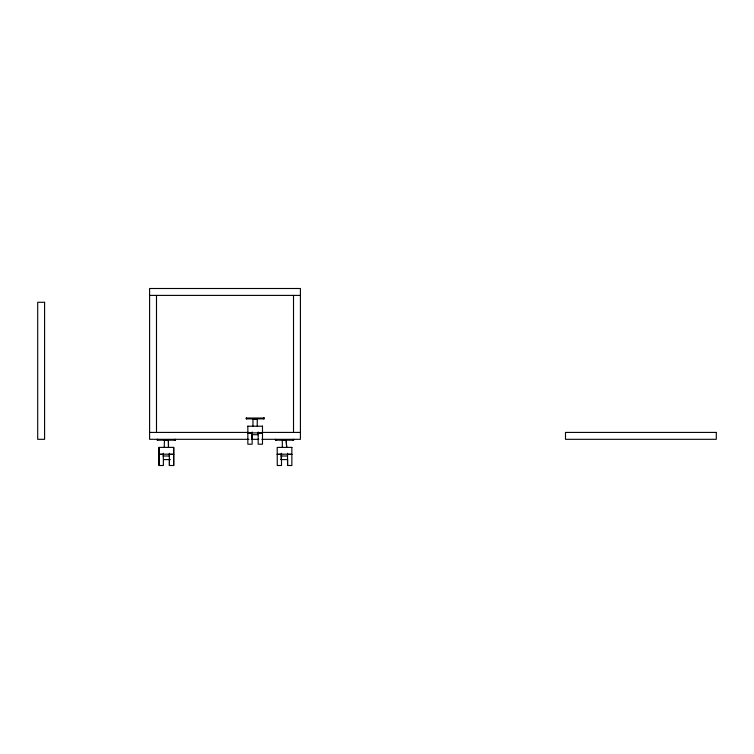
<?xml version="1.0" encoding="UTF-8"?>
<svg xmlns="http://www.w3.org/2000/svg" width="754" height="754" viewBox="0 0 754 754"><rect width="100%" height="100%" fill="white"/><g stroke="black" fill="none" stroke-linecap="round" stroke-linejoin="round"><path stroke-width="1.13" d="M168.378 440.317L168.5 447.358L168.415 440.289L166.427 440.195M282.307 447.358L282.307 440.289L284.305 440.195M164.466 440.242L164.202 447.358M286.181 440.355L286.68 447.358L286.181 440.232M164.834 440.223L164.165 440.27L164.834 440.364M167.793 440.364L168.462 440.317L167.991 440.232M164.749 440.223L166.116 440.195M254.946 418.904L252.995 418.979L252.948 426.067M149.603 295.398L300.412 295.398M247.84 426.208L262.486 426.208M149.603 432.419L249.018 432.419M261.892 432.419L300.412 432.419M247.84 432.89L262.486 432.89M247.84 433.135L252.147 433.135M258.179 433.135L262.486 433.135M251.713 434.709L258.179 434.709M248.971 439.318L149.603 439.318L149.603 288.499L300.412 288.499L300.412 439.318L261.836 439.318M251.308 439.318L258.801 439.318M175.39 440.176L175.39 439.318L175.475 440.176L157.303 440.176L157.284 439.318M275.493 440.176L293.626 440.176L293.645 439.318M163.316 453.277L163.401 465.501L159.009 465.501L159.009 447.395L173.75 447.395L173.75 465.501L169.348 465.501L169.348 453.277M291.921 447.395L277.199 447.395L277.274 465.501L281.506 465.501L281.506 453.277M159.009 454.181L173.665 454.181M277.199 454.181L291.855 454.181M159.009 454.426L163.316 454.426M169.348 454.426L173.665 454.426M277.199 454.426L281.506 454.426M287.538 454.426L291.855 454.426M162.892 456L169.348 456M281.082 456L287.538 456M163.524 459.582L170.366 459.582M280.582 459.582L287.415 459.582M287.538 453.277L287.538 465.501L291.855 465.501L291.855 447.395M255.248 418.904L257.246 418.998L257.246 426.067M284.616 440.195L286.256 440.232M293.513 295.398L293.513 432.419M293.212 439.318L293.146 440.176M287.613 459.28L287.613 465.501M281.148 459.525L281.082 453.927M275.907 439.318L275.907 440.176M275.474 439.318L275.549 440.176M263.777 418.018L263.777 418.885M262.486 426.104L262.486 444.2L258.179 444.2L258.179 431.985M252.147 431.985L252.147 444.2L247.84 444.2L247.84 426.104M251.713 432.796L251.713 438.687M246.549 418.018L246.549 418.885M174.956 439.318L174.956 440.176M173.665 447.395L173.665 465.501M169.443 459.28L169.443 465.501M159.094 447.395L159.094 465.501M157.803 439.318L157.718 440.176M157.369 439.318L157.369 440.176M156.493 295.398L156.493 432.419M44.59 302.288L37.7 302.288L37.7 439.318L44.59 439.318L44.59 302.288M264.202 418.018L246.134 418.018L246.115 418.885L264.202 418.885L264.211 418.018M716.3 432.419L565.491 432.419L565.491 439.318L716.3 439.318L716.3 432.419"/></g></svg>
